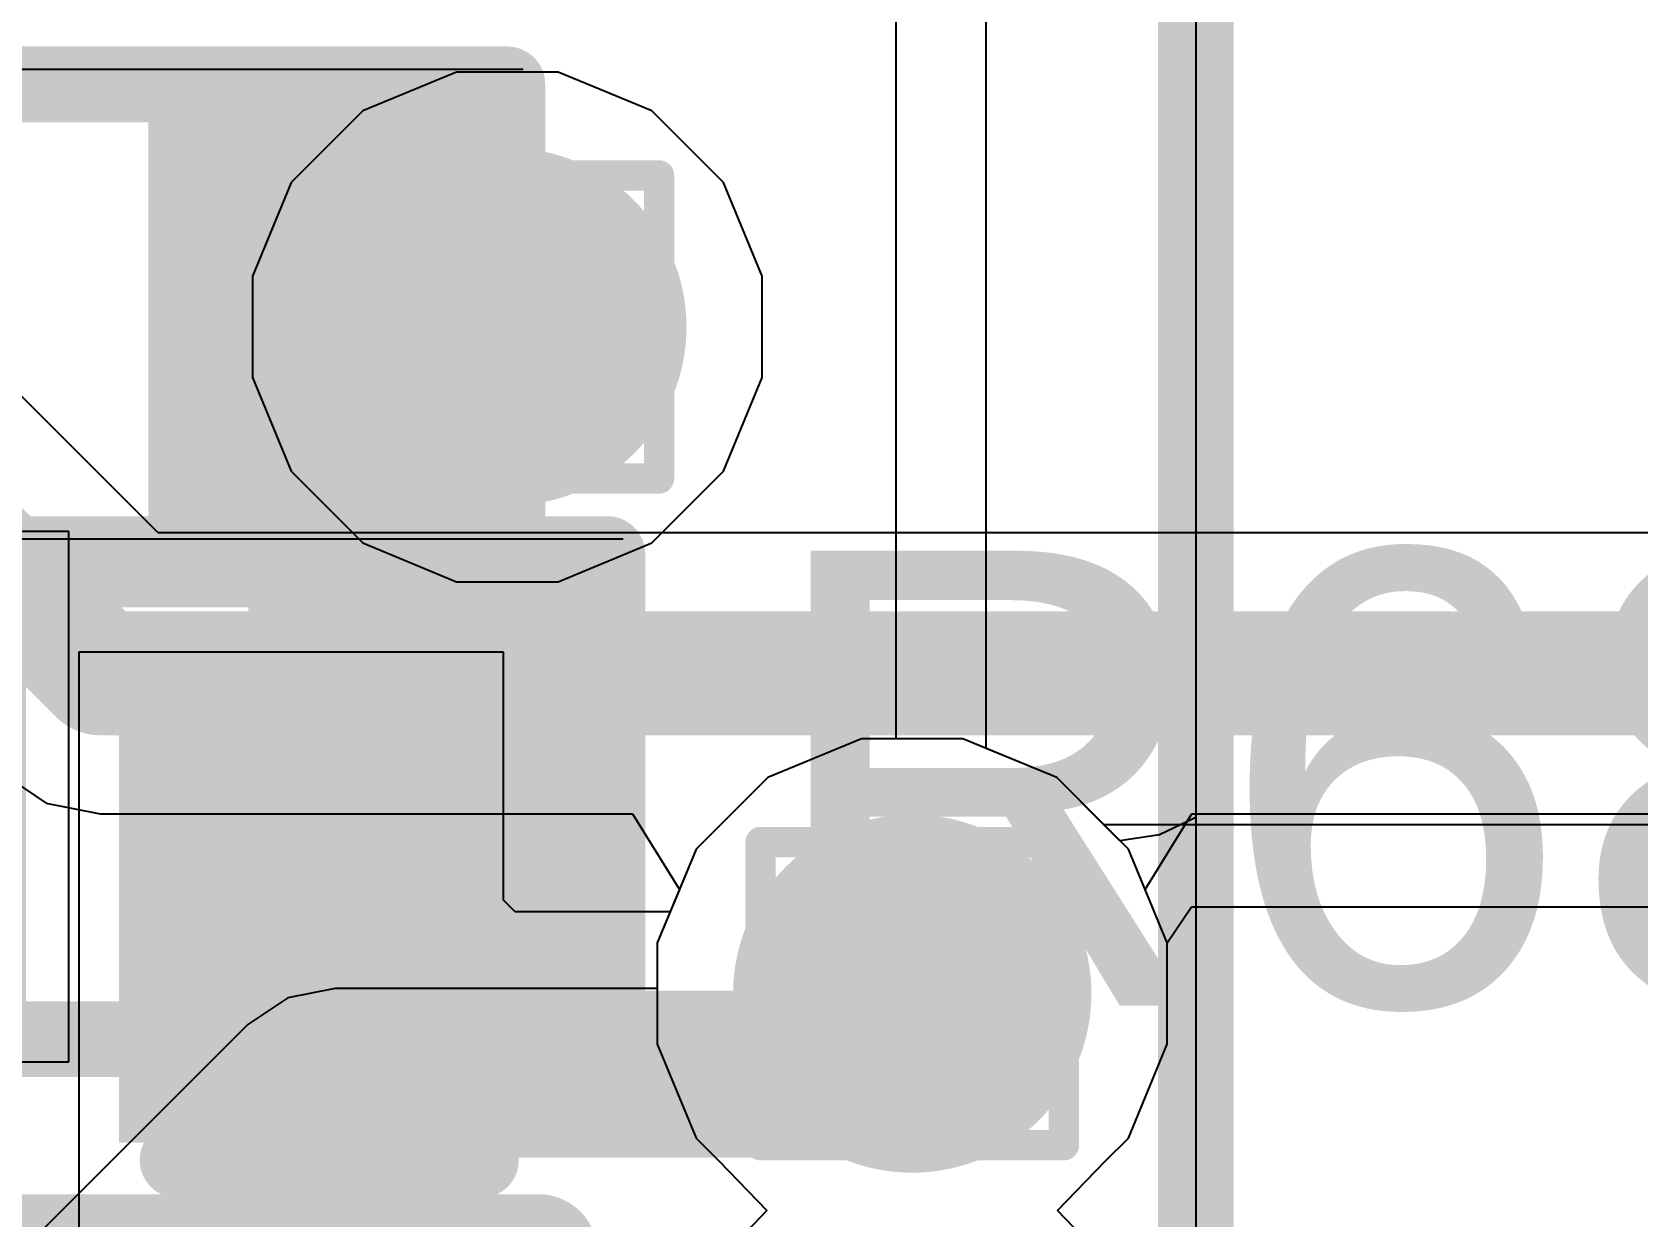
# Model space of a CAD drawing. Header units: inches. Extents: x -11 to 5433, y -4 to 5447.
# Drawn here: x 16.408 to 19.097, y 21.416 to 23.401 of the extents above; entities that cross this region are included whole.
import ezdxf

# ---------------------------------------------------------------- set-up
doc = ezdxf.new("R2010")
doc.units = ezdxf.units.IN
for name, color, linetype in [('Bottom Layer', 5, 'Continuous'), ('Bottom Overlay', 54, 'Continuous'), ('Bottom Paste', 16, 'Continuous'), ('Bottom Solder', 6, 'Continuous'), ('Drill Drawing', 1, 'Continuous'), ('Ground', 16, 'Continuous'), ('Power', 76, 'Continuous'), ('Top Layer', 1, 'Continuous'), ('Top Overlay', 2, 'Continuous'), ('Top Paste', 8, 'Continuous'), ('Top Solder', 216, 'Continuous'), ('Via Holes', 16, 'Continuous')]:
    doc.layers.add(name, color=color, linetype=linetype)
doc.styles.add('Arial', font='', dxfattribs={"height": 0.2})
doc.styles.get('Arial').set_extended_font_data('Arial')

# ---------------------------------------------------------------- blocks, each defined once
blk = doc.blocks.new('BL_R8812AF1_B_23')
at = {"layer": 'Bottom Overlay'}
blk.add_lwpolyline([(13.5, -8.9, 0.127, 0.127, 0), (-13.5, -8.9, 0.127, 0.127, 0)], format="xyseb", dxfattribs=at)
blk = doc.blocks.new('R___0402_69')
at = {"layer": 'Top Layer'}
for points in [[(-0.6985, -0.3175), (-0.6985, 0.3175), (-0.2413, 0.3175), (-0.2413, -0.3175)], [(0.2413, -0.3175), (0.2413, 0.3175), (0.6985, 0.3175), (0.6985, -0.3175)]]:
    blk.add_hatch(color=1, dxfattribs=at).paths.add_polyline_path(points)
at = {"layer": 'Top Paste'}
for points in [[(-0.6985, -0.3175), (-0.6985, 0.3175), (-0.2413, 0.3175), (-0.2413, -0.3175)], [(0.2413, -0.3175), (0.2413, 0.3175), (0.6985, 0.3175), (0.6985, -0.3175)]]:
    blk.add_hatch(color=8, dxfattribs=at).paths.add_polyline_path(points)
at = {"layer": 'Top Solder'}
for points in [[(-0.7535, -0.3725), (-0.7535, 0.3725), (-0.1863, 0.3725), (-0.1863, -0.3725)], [(0.1863, -0.3725), (0.1863, 0.3725), (0.7535, 0.3725), (0.7535, -0.3725)]]:
    blk.add_hatch(color=216, dxfattribs=at).paths.add_polyline_path(points)
at = {"layer": 'Top Overlay'}
for points in [[(-0.7874, 0.4064, 0.127, 0.127, 0), (-0.7874, -0.4064, 0.127, 0.127, 0)], [(0.7874, 0.4064, 0.127, 0.127, 0), (-0.7874, 0.4064, 0.127, 0.127, 0)], [(0.7874, 0.4064, 0.127, 0.127, 0), (0.7874, -0.4064, 0.127, 0.127, 0)], [(0.7874, -0.4064, 0.127, 0.127, 0), (-0.7874, -0.4064, 0.127, 0.127, 0)], [(0.8128, -0.4318, 0.00323, 0.00323, 0), (-0.8128, -0.4318, 0.00323, 0.00323, 0)]]:
    blk.add_lwpolyline(points, format="xyseb", dxfattribs=at)
for points in [[(-0.8191, 0.4064, 0.0635, 0.0635, 1), (-0.7556, 0.4064, 0.0635, 0.0635, 1)], [(-0.8191, 0.4064, 0.0635, 0.0635, 1), (-0.7556, 0.4064, 0.0635, 0.0635, 1)], [(0.7556, 0.4064, 0.0635, 0.0635, 1), (0.8191, 0.4064, 0.0635, 0.0635, 1)], [(0.7556, 0.4064, 0.0635, 0.0635, 1), (0.8191, 0.4064, 0.0635, 0.0635, 1)], [(-0.8191, -0.4064, 0.0635, 0.0635, 1), (-0.7556, -0.4064, 0.0635, 0.0635, 1)], [(-0.8191, -0.4064, 0.0635, 0.0635, 1), (-0.7556, -0.4064, 0.0635, 0.0635, 1)], [(0.7556, -0.4064, 0.0635, 0.0635, 1), (0.8191, -0.4064, 0.0635, 0.0635, 1)], [(0.7556, -0.4064, 0.0635, 0.0635, 1), (0.8191, -0.4064, 0.0635, 0.0635, 1)], [(-0.8136, -0.4318, 0.00161, 0.00161, 1), (-0.812, -0.4318, 0.00161, 0.00161, 1)], [(0.812, -0.4318, 0.00161, 0.00161, 1), (0.8136, -0.4318, 0.00161, 0.00161, 1)]]:
    blk.add_lwpolyline(points, format="xyseb", close=True, dxfattribs=at)
blk = doc.blocks.new('R___0402_B_76')
at = {"layer": 'Bottom Layer'}
for points in [[(-0.2413, 0.3175), (-0.2413, -0.3175), (-0.6985, -0.3175), (-0.6985, 0.3175)], [(0.6985, 0.3175), (0.6985, -0.3175), (0.2413, -0.3175), (0.2413, 0.3175)]]:
    blk.add_hatch(color=5, dxfattribs=at).paths.add_polyline_path(points)
at = {"layer": 'Bottom Paste'}
for points in [[(-0.2413, 0.3175), (-0.2413, -0.3175), (-0.6985, -0.3175), (-0.6985, 0.3175)], [(0.6985, 0.3175), (0.6985, -0.3175), (0.2413, -0.3175), (0.2413, 0.3175)]]:
    blk.add_hatch(color=16, dxfattribs=at).paths.add_polyline_path(points)
at = {"layer": 'Bottom Solder'}
for points in [[(-0.1863, 0.3725), (-0.1863, -0.3725), (-0.7535, -0.3725), (-0.7535, 0.3725)], [(0.7535, 0.3725), (0.7535, -0.3725), (0.1863, -0.3725), (0.1863, 0.3725)]]:
    blk.add_hatch(color=6, dxfattribs=at).paths.add_polyline_path(points)
at = {"layer": 'Bottom Overlay'}
for points in [[(-0.7874, -0.4064, 0.127, 0.127, 0), (-0.7874, 0.4064, 0.127, 0.127, 0)], [(-0.7874, 0.4064, 0.127, 0.127, 0), (0.7874, 0.4064, 0.127, 0.127, 0)], [(0.7874, -0.4064, 0.127, 0.127, 0), (0.7874, 0.4064, 0.127, 0.127, 0)], [(-0.8128, 0.4318, 0.00323, 0.00323, 0), (0.8128, 0.4318, 0.00323, 0.00323, 0)], [(-0.7874, -0.4064, 0.127, 0.127, 0), (0.7874, -0.4064, 0.127, 0.127, 0)]]:
    blk.add_lwpolyline(points, format="xyseb", dxfattribs=at)
for points in [[(-0.8191, 0.4064, 0.0635, 0.0635, 1), (-0.7556, 0.4064, 0.0635, 0.0635, 1)], [(-0.8191, 0.4064, 0.0635, 0.0635, 1), (-0.7556, 0.4064, 0.0635, 0.0635, 1)], [(0.7556, 0.4064, 0.0635, 0.0635, 1), (0.8191, 0.4064, 0.0635, 0.0635, 1)], [(0.7556, 0.4064, 0.0635, 0.0635, 1), (0.8191, 0.4064, 0.0635, 0.0635, 1)], [(-0.8136, 0.4318, 0.00161, 0.00161, 1), (-0.812, 0.4318, 0.00161, 0.00161, 1)], [(0.812, 0.4318, 0.00161, 0.00161, 1), (0.8136, 0.4318, 0.00161, 0.00161, 1)], [(-0.8191, -0.4064, 0.0635, 0.0635, 1), (-0.7556, -0.4064, 0.0635, 0.0635, 1)], [(-0.8191, -0.4064, 0.0635, 0.0635, 1), (-0.7556, -0.4064, 0.0635, 0.0635, 1)], [(0.7556, -0.4064, 0.0635, 0.0635, 1), (0.8191, -0.4064, 0.0635, 0.0635, 1)], [(0.7556, -0.4064, 0.0635, 0.0635, 1), (0.8191, -0.4064, 0.0635, 0.0635, 1)]]:
    blk.add_lwpolyline(points, format="xyseb", close=True, dxfattribs=at)
blk = doc.blocks.new('IND_0402_160')
at = {"layer": 'Top Layer'}
for points in [[(-0.55, 0.3), (-0.15, 0.3), (-0.15, -0.3), (-0.55, -0.3)], [(0.15, 0.3), (0.55, 0.3), (0.55, -0.3), (0.15, -0.3)]]:
    blk.add_hatch(color=1, dxfattribs=at).paths.add_polyline_path(points)
at = {"layer": 'Top Paste'}
for points in [[(-0.55, 0.3), (-0.15, 0.3), (-0.15, -0.3), (-0.55, -0.3)], [(0.15, 0.3), (0.55, 0.3), (0.55, -0.3), (0.15, -0.3)]]:
    blk.add_hatch(color=8, dxfattribs=at).paths.add_polyline_path(points)
at = {"layer": 'Top Solder'}
for points in [[(-0.6516, 0.4016), (-0.0484, 0.4016), (-0.0484, -0.4016), (-0.6516, -0.4016)], [(0.0484, 0.4016), (0.6516, 0.4016), (0.6516, -0.4016), (0.0484, -0.4016)]]:
    blk.add_hatch(color=216, dxfattribs=at).paths.add_polyline_path(points)
at = {"layer": 'Top Overlay'}
for points in [[(-0.3048, 0.4572, 0.2, 0.2, 0), (-0.7112, 0.4572, 0.2, 0.2, 0)], [(-0.7112, 0.4572, 0.2, 0.2, 0), (-0.7112, -0.4572, 0.2, 0.2, 0)], [(0.7112, 0.4572, 0.2, 0.2, 0), (-0.3048, 0.4572, 0.2, 0.2, 0)], [(0.7112, 0.4572, 0.2, 0.2, 0), (0.7112, -0.4572, 0.2, 0.2, 0)], [(-0.3048, -0.4572, 0.2, 0.2, 0), (-0.7112, -0.4572, 0.2, 0.2, 0)], [(0.7112, -0.4572, 0.2, 0.2, 0), (-0.3048, -0.4572, 0.2, 0.2, 0)]]:
    blk.add_lwpolyline(points, format="xyseb", dxfattribs=at)
for points in [[(-0.7612, 0.4572, 0.1, 0.1, 1), (-0.6612, 0.4572, 0.1, 0.1, 1)], [(-0.7612, 0.4572, 0.1, 0.1, 1), (-0.6612, 0.4572, 0.1, 0.1, 1)], [(-0.3548, 0.4572, 0.1, 0.1, 1), (-0.2548, 0.4572, 0.1, 0.1, 1)], [(-0.3548, 0.4572, 0.1, 0.1, 1), (-0.2548, 0.4572, 0.1, 0.1, 1)], [(0.6612, 0.4572, 0.1, 0.1, 1), (0.7612, 0.4572, 0.1, 0.1, 1)], [(0.6612, 0.4572, 0.1, 0.1, 1), (0.7612, 0.4572, 0.1, 0.1, 1)], [(-0.7612, -0.4572, 0.1, 0.1, 1), (-0.6612, -0.4572, 0.1, 0.1, 1)], [(-0.7612, -0.4572, 0.1, 0.1, 1), (-0.6612, -0.4572, 0.1, 0.1, 1)], [(-0.3548, -0.4572, 0.1, 0.1, 1), (-0.2548, -0.4572, 0.1, 0.1, 1)], [(-0.3548, -0.4572, 0.1, 0.1, 1), (-0.2548, -0.4572, 0.1, 0.1, 1)], [(0.6612, -0.4572, 0.1, 0.1, 1), (0.7612, -0.4572, 0.1, 0.1, 1)], [(0.6612, -0.4572, 0.1, 0.1, 1), (0.7612, -0.4572, 0.1, 0.1, 1)]]:
    blk.add_lwpolyline(points, format="xyseb", close=True, dxfattribs=at)
blk = doc.blocks.new('C___0402_B_196')
at = {"layer": 'Bottom Layer'}
for points in [[(-0.2413, 0.3175), (-0.2413, -0.3175), (-0.6985, -0.3175), (-0.6985, 0.3175)], [(0.6985, 0.3175), (0.6985, -0.3175), (0.2413, -0.3175), (0.2413, 0.3175)]]:
    blk.add_hatch(color=5, dxfattribs=at).paths.add_polyline_path(points)
at = {"layer": 'Bottom Paste'}
for points in [[(-0.2413, 0.3175), (-0.2413, -0.3175), (-0.6985, -0.3175), (-0.6985, 0.3175)], [(0.6985, 0.3175), (0.6985, -0.3175), (0.2413, -0.3175), (0.2413, 0.3175)]]:
    blk.add_hatch(color=16, dxfattribs=at).paths.add_polyline_path(points)
at = {"layer": 'Bottom Solder'}
for points in [[(-0.1813, 0.3775), (-0.1813, -0.3775), (-0.7585, -0.3775), (-0.7585, 0.3775)], [(0.7585, 0.3775), (0.7585, -0.3775), (0.1813, -0.3775), (0.1813, 0.3775)]]:
    blk.add_hatch(color=6, dxfattribs=at).paths.add_polyline_path(points)
at = {"layer": 'Bottom Overlay'}
for points in [[(-0.2794, 0.4064, 0.127, 0.127, 0), (-0.7874, 0.4064, 0.127, 0.127, 0)], [(-0.7874, 0.4064, 0.127, 0.127, 0), (-0.7874, -0.4064, 0.127, 0.127, 0)], [(0.7874, 0.4064, 0.127, 0.127, 0), (0.2794, 0.4064, 0.127, 0.127, 0)], [(0.7874, 0.4064, 0.127, 0.127, 0), (0.7874, -0.4064, 0.127, 0.127, 0)], [(-0.2794, -0.4064, 0.127, 0.127, 0), (-0.7874, -0.4064, 0.127, 0.127, 0)], [(0.7874, -0.4064, 0.127, 0.127, 0), (0.2794, -0.4064, 0.127, 0.127, 0)]]:
    blk.add_lwpolyline(points, format="xyseb", dxfattribs=at)
for points in [[(-0.8191, 0.4064, 0.0635, 0.0635, 1), (-0.7556, 0.4064, 0.0635, 0.0635, 1)], [(-0.8191, 0.4064, 0.0635, 0.0635, 1), (-0.7556, 0.4064, 0.0635, 0.0635, 1)], [(-0.3111, 0.4064, 0.0635, 0.0635, 1), (-0.2477, 0.4064, 0.0635, 0.0635, 1)], [(0.2477, 0.4064, 0.0635, 0.0635, 1), (0.3111, 0.4064, 0.0635, 0.0635, 1)], [(0.7556, 0.4064, 0.0635, 0.0635, 1), (0.8191, 0.4064, 0.0635, 0.0635, 1)], [(0.7556, 0.4064, 0.0635, 0.0635, 1), (0.8191, 0.4064, 0.0635, 0.0635, 1)], [(-0.8191, -0.4064, 0.0635, 0.0635, 1), (-0.7556, -0.4064, 0.0635, 0.0635, 1)], [(-0.8191, -0.4064, 0.0635, 0.0635, 1), (-0.7556, -0.4064, 0.0635, 0.0635, 1)], [(-0.3111, -0.4064, 0.0635, 0.0635, 1), (-0.2477, -0.4064, 0.0635, 0.0635, 1)], [(0.2477, -0.4064, 0.0635, 0.0635, 1), (0.3111, -0.4064, 0.0635, 0.0635, 1)], [(0.7556, -0.4064, 0.0635, 0.0635, 1), (0.8191, -0.4064, 0.0635, 0.0635, 1)], [(0.7556, -0.4064, 0.0635, 0.0635, 1), (0.8191, -0.4064, 0.0635, 0.0635, 1)]]:
    blk.add_lwpolyline(points, format="xyseb", close=True, dxfattribs=at)

msp = doc.modelspace()

# ---------------------------------------------------------------- hatches: boundary and pattern name
at = {"layer": 'Bottom Layer'}
h = msp.add_hatch(color=5, dxfattribs=at)
edge = h.paths.add_edge_path()
edge.add_arc((17.2035, 22.9069), 0.3, 0, 360)
h = msp.add_hatch(color=5, dxfattribs=at)
edge = h.paths.add_edge_path()
edge.add_arc((17.8816, 21.7898), 0.3, 0, 360)
at = {"layer": 'Ground'}
h = msp.add_hatch(color=16, dxfattribs=at)
edge = h.paths.add_edge_path()
edge.add_arc((17.2035, 22.9069), 0.3, 0, 360)
h = msp.add_hatch(color=16, dxfattribs=at)
edge = h.paths.add_edge_path()
edge.add_arc((17.8816, 21.7898), 0.3, 0, 360)
at = {"layer": 'Power'}
h = msp.add_hatch(color=76, dxfattribs=at)
edge = h.paths.add_edge_path()
edge.add_arc((17.2035, 22.9069), 0.3, 0, 360)
h = msp.add_hatch(color=76, dxfattribs=at)
edge = h.paths.add_edge_path()
edge.add_arc((17.8816, 21.7898), 0.3, 0, 360)
at = {"layer": 'Top Layer'}
h = msp.add_hatch(color=1, dxfattribs=at)
edge = h.paths.add_edge_path()
edge.add_arc((17.2035, 22.9069), 0.3, 0, 360)
h = msp.add_hatch(color=1, dxfattribs=at)
edge = h.paths.add_edge_path()
edge.add_arc((17.8816, 21.7898), 0.3, 0, 360)
at = {"layer": 'Via Holes'}
h = msp.add_hatch(color=7, dxfattribs=at)
edge = h.paths.add_edge_path()
edge.add_arc((17.2035, 22.9069), 0.15, 0, 360)
h = msp.add_hatch(color=7, dxfattribs=at)
edge = h.paths.add_edge_path()
edge.add_arc((17.8816, 21.7898), 0.15, 0, 360)

# ---------------------------------------------------------------- linework, layer by layer
at = {"layer": 'Bottom Layer'}
for p, q in [((18.3565, 31.8658), (18.3565, 6.7611)), ((18.3565, 24.7325), (18.3565, 22.0847)), ((17.1973, 22.3619), (16.4861, 22.3619)), ((16.4861, 22.3619), (16.4861, 21.4729)), ((17.1973, 21.9463), (17.1973, 22.3619)), ((17.7967, 22.2168), (17.6397, 22.1518)), ((17.9665, 22.2168), (17.7967, 22.2168)), ((18.1235, 22.1518), (17.9665, 22.2168)), ((17.6397, 22.1518), (17.5196, 22.0317)), ((18.2295, 22.0457), (18.1235, 22.1518)), ((18.3565, 22.0847), (18.2955, 22.056)), ((18.2955, 22.056), (18.2295, 22.0457)), ((17.5196, 22.0317), (17.4762, 21.9268)), ((17.2168, 21.9268), (17.1973, 21.9463)), ((17.4762, 21.9268), (17.2168, 21.9268)), ((16.4861, 21.4729), (16.4861, 21.4729)), ((16.4861, 21.4729), (16.4861, 21.3797))]:
    msp.add_line(p, q, dxfattribs=at)
for points in [[(16.886, 22.9069, 0.2032, 0.2032, 0), (17.2035, 22.9069, 0.2032, 0.2032, 0)], [(16.8417, 21.9174, 0.2794, 0.2794, 0), (17.1041, 21.6549, 0.2794, 0.2794, 0)], [(17.7467, 21.6549, 0.2794, 0.2794, 0), (17.8816, 21.7898, 0.2794, 0.2794, 0)], [(17.1041, 21.6549, 0.2794, 0.2794, 0), (17.7467, 21.6549, 0.2794, 0.2794, 0)]]:
    msp.add_lwpolyline(points, format="xyseb", dxfattribs=at)
for points in [[(16.8352, 22.9069, 0.1016, 0.1016, 1), (16.9368, 22.9069, 0.1016, 0.1016, 1)], [(17.1527, 22.9069, 0.1016, 0.1016, 1), (17.2543, 22.9069, 0.1016, 0.1016, 1)], [(16.7718, 21.9174, 0.1397, 0.1397, 1), (16.9115, 21.9174, 0.1397, 0.1397, 1)], [(17.8118, 21.7898, 0.1397, 0.1397, 1), (17.9515, 21.7898, 0.1397, 0.1397, 1)], [(17.0343, 21.6549, 0.1397, 0.1397, 1), (17.174, 21.6549, 0.1397, 0.1397, 1)], [(17.0343, 21.6549, 0.1397, 0.1397, 1), (17.174, 21.6549, 0.1397, 0.1397, 1)], [(17.6769, 21.6549, 0.1397, 0.1397, 1), (17.8166, 21.6549, 0.1397, 0.1397, 1)], [(17.6769, 21.6549, 0.1397, 0.1397, 1), (17.8166, 21.6549, 0.1397, 0.1397, 1)]]:
    msp.add_lwpolyline(points, format="xyseb", close=True, dxfattribs=at)
at = {"layer": 'Drill Drawing'}
for points in [[(16.9495, 23.1609, 0.0508, 0.0508, 0), (17.4575, 23.1609, 0.0508, 0.0508, 0)], [(16.9495, 22.6529, 0.0508, 0.0508, 0), (16.9495, 23.1609, 0.0508, 0.0508, 0)], [(17.4575, 22.6529, 0.0508, 0.0508, 0), (17.4575, 23.1609, 0.0508, 0.0508, 0)], [(17.0511, 23.0593, 0.0508, 0.0508, 0), (17.3559, 23.0593, 0.0508, 0.0508, 0)], [(17.0511, 22.7545, 0.0508, 0.0508, 0), (17.0511, 23.0593, 0.0508, 0.0508, 0)], [(17.3559, 22.7545, 0.0508, 0.0508, 0), (17.3559, 23.0593, 0.0508, 0.0508, 0)], [(17.0511, 22.7545, 0.0508, 0.0508, 0), (17.3559, 22.7545, 0.0508, 0.0508, 0)], [(16.9495, 22.6529, 0.0508, 0.0508, 0), (17.4575, 22.6529, 0.0508, 0.0508, 0)], [(17.6276, 22.0438, 0.0508, 0.0508, 0), (18.1356, 22.0438, 0.0508, 0.0508, 0)], [(17.6276, 21.5358, 0.0508, 0.0508, 0), (17.6276, 22.0438, 0.0508, 0.0508, 0)], [(18.1356, 21.5358, 0.0508, 0.0508, 0), (18.1356, 22.0438, 0.0508, 0.0508, 0)], [(17.7292, 21.9422, 0.0508, 0.0508, 0), (18.034, 21.9422, 0.0508, 0.0508, 0)], [(17.7292, 21.6374, 0.0508, 0.0508, 0), (17.7292, 21.9422, 0.0508, 0.0508, 0)], [(18.034, 21.6374, 0.0508, 0.0508, 0), (18.034, 21.9422, 0.0508, 0.0508, 0)], [(17.7292, 21.6374, 0.0508, 0.0508, 0), (18.034, 21.6374, 0.0508, 0.0508, 0)], [(17.6276, 21.5358, 0.0508, 0.0508, 0), (18.1356, 21.5358, 0.0508, 0.0508, 0)]]:
    msp.add_lwpolyline(points, format="xyseb", dxfattribs=at)
for points in [[(16.9368, 23.1609, 0.0254, 0.0254, 1), (16.9622, 23.1609, 0.0254, 0.0254, 1)], [(16.9368, 23.1609, 0.0254, 0.0254, 1), (16.9622, 23.1609, 0.0254, 0.0254, 1)], [(17.4448, 23.1609, 0.0254, 0.0254, 1), (17.4702, 23.1609, 0.0254, 0.0254, 1)], [(17.4448, 23.1609, 0.0254, 0.0254, 1), (17.4702, 23.1609, 0.0254, 0.0254, 1)], [(17.0384, 23.0593, 0.0254, 0.0254, 1), (17.0638, 23.0593, 0.0254, 0.0254, 1)], [(17.0384, 23.0593, 0.0254, 0.0254, 1), (17.0638, 23.0593, 0.0254, 0.0254, 1)], [(17.3432, 23.0593, 0.0254, 0.0254, 1), (17.3686, 23.0593, 0.0254, 0.0254, 1)], [(17.3432, 23.0593, 0.0254, 0.0254, 1), (17.3686, 23.0593, 0.0254, 0.0254, 1)], [(17.0384, 22.7545, 0.0254, 0.0254, 1), (17.0638, 22.7545, 0.0254, 0.0254, 1)], [(17.0384, 22.7545, 0.0254, 0.0254, 1), (17.0638, 22.7545, 0.0254, 0.0254, 1)], [(17.3432, 22.7545, 0.0254, 0.0254, 1), (17.3686, 22.7545, 0.0254, 0.0254, 1)], [(17.3432, 22.7545, 0.0254, 0.0254, 1), (17.3686, 22.7545, 0.0254, 0.0254, 1)], [(16.9368, 22.6529, 0.0254, 0.0254, 1), (16.9622, 22.6529, 0.0254, 0.0254, 1)], [(16.9368, 22.6529, 0.0254, 0.0254, 1), (16.9622, 22.6529, 0.0254, 0.0254, 1)], [(17.4448, 22.6529, 0.0254, 0.0254, 1), (17.4702, 22.6529, 0.0254, 0.0254, 1)], [(17.4448, 22.6529, 0.0254, 0.0254, 1), (17.4702, 22.6529, 0.0254, 0.0254, 1)], [(17.6149, 22.0438, 0.0254, 0.0254, 1), (17.6403, 22.0438, 0.0254, 0.0254, 1)], [(17.6149, 22.0438, 0.0254, 0.0254, 1), (17.6403, 22.0438, 0.0254, 0.0254, 1)], [(18.1229, 22.0438, 0.0254, 0.0254, 1), (18.1483, 22.0438, 0.0254, 0.0254, 1)], [(18.1229, 22.0438, 0.0254, 0.0254, 1), (18.1483, 22.0438, 0.0254, 0.0254, 1)], [(17.7165, 21.9422, 0.0254, 0.0254, 1), (17.7419, 21.9422, 0.0254, 0.0254, 1)], [(17.7165, 21.9422, 0.0254, 0.0254, 1), (17.7419, 21.9422, 0.0254, 0.0254, 1)], [(18.0213, 21.9422, 0.0254, 0.0254, 1), (18.0467, 21.9422, 0.0254, 0.0254, 1)], [(18.0213, 21.9422, 0.0254, 0.0254, 1), (18.0467, 21.9422, 0.0254, 0.0254, 1)], [(17.7165, 21.6374, 0.0254, 0.0254, 1), (17.7419, 21.6374, 0.0254, 0.0254, 1)], [(17.7165, 21.6374, 0.0254, 0.0254, 1), (17.7419, 21.6374, 0.0254, 0.0254, 1)], [(18.0213, 21.6374, 0.0254, 0.0254, 1), (18.0467, 21.6374, 0.0254, 0.0254, 1)], [(18.0213, 21.6374, 0.0254, 0.0254, 1), (18.0467, 21.6374, 0.0254, 0.0254, 1)], [(17.6149, 21.5358, 0.0254, 0.0254, 1), (17.6403, 21.5358, 0.0254, 0.0254, 1)], [(17.6149, 21.5358, 0.0254, 0.0254, 1), (17.6403, 21.5358, 0.0254, 0.0254, 1)], [(18.1229, 21.5358, 0.0254, 0.0254, 1), (18.1483, 21.5358, 0.0254, 0.0254, 1)], [(18.1229, 21.5358, 0.0254, 0.0254, 1), (18.1483, 21.5358, 0.0254, 0.0254, 1)]]:
    msp.add_lwpolyline(points, format="xyseb", close=True, dxfattribs=at)
at = {"layer": 'Ground'}
for p, q in [((16.6189, 22.5618), (16.3253, 22.8554)), ((20.4588, 22.5618), (16.6189, 22.5618)), ((16.355, 22.1601), (16.4314, 22.1091)), ((16.4314, 22.1091), (16.5214, 22.0912)), ((16.5214, 22.0912), (17.4132, 22.0912)), ((17.4132, 22.0912), (17.4916, 21.9642)), ((18.2716, 21.9642), (18.35, 22.0912)), ((18.35, 22.0912), (19.6925, 22.0912)), ((17.4916, 21.9642), (17.4546, 21.8747)), ((18.3086, 21.8747), (18.2716, 21.9642)), ((17.4546, 21.8747), (17.4546, 21.7986)), ((18.3086, 21.7049), (18.3086, 21.8747)), ((16.8359, 21.7828), (16.7687, 21.7379)), ((16.9152, 21.7986), (16.8359, 21.7828)), ((17.4546, 21.7986), (16.9152, 21.7986)), ((16.9152, 21.7986), (16.9152, 21.7986)), ((16.7687, 21.7379), (16.1364, 21.1056)), ((18.2436, 21.5479), (18.3086, 21.7049)), ((18.2049, 21.5093), (18.2436, 21.5479)), ((18.1249, 21.4263), (18.2049, 21.5093)), ((18.2049, 21.3433), (18.1249, 21.4263))]:
    msp.add_line(p, q, dxfattribs=at)
for points in [[(16.1589, 22.689, 0.2076, 0.2076, 0), (16.5214, 22.3265, 0.2076, 0.2076, 0)], [(16.5214, 22.3265, 0.2076, 0.2076, 0), (20.5563, 22.3265, 0.2076, 0.2076, 0)], [(17.6832, 21.5914, 0.1524, 0.1524, 0), (17.8816, 21.7898, 0.1524, 0.1524, 0)], [(16.2829, 20.9591, 0.1524, 0.1524, 0), (16.9152, 21.5914, 0.1524, 0.1524, 0)], [(16.9152, 21.5914, 0.1524, 0.1524, 0), (17.6832, 21.5914, 0.1524, 0.1524, 0)]]:
    msp.add_lwpolyline(points, format="xyseb", dxfattribs=at)
for points in [[(16.4695, 22.3265, 0.1038, 0.1038, 1), (16.5733, 22.3265, 0.1038, 0.1038, 1)], [(16.4695, 22.3265, 0.1038, 0.1038, 1), (16.5733, 22.3265, 0.1038, 0.1038, 1)], [(17.8435, 21.7898, 0.0762, 0.0762, 1), (17.9197, 21.7898, 0.0762, 0.0762, 1)], [(16.8771, 21.5914, 0.0762, 0.0762, 1), (16.9533, 21.5914, 0.0762, 0.0762, 1)], [(16.8771, 21.5914, 0.0762, 0.0762, 1), (16.9533, 21.5914, 0.0762, 0.0762, 1)], [(17.6451, 21.5914, 0.0762, 0.0762, 1), (17.7213, 21.5914, 0.0762, 0.0762, 1)], [(17.6451, 21.5914, 0.0762, 0.0762, 1), (17.7213, 21.5914, 0.0762, 0.0762, 1)]]:
    msp.add_lwpolyline(points, format="xyseb", close=True, dxfattribs=at)
at = {"layer": 'Power'}
for p, q in [((18.0055, 22.2007), (18.0055, 28.2448)), ((17.8543, 28.0416), (17.8543, 22.2168)), ((17.1185, 23.3339), (16.9616, 23.2689)), ((17.2884, 23.3339), (17.1185, 23.3339)), ((17.4454, 23.2689), (17.2884, 23.3339)), ((16.9616, 23.2689), (16.8415, 23.1488)), ((17.5655, 23.1488), (17.4454, 23.2689)), ((16.8415, 23.1488), (16.7765, 22.9918)), ((17.6305, 22.9918), (17.5655, 23.1488)), ((16.7765, 22.9918), (16.7765, 22.822)), ((17.6305, 22.822), (17.6305, 22.9918)), ((16.7765, 22.822), (16.8415, 22.665)), ((17.5655, 22.665), (17.6305, 22.822)), ((16.8415, 22.665), (16.9616, 22.5449)), ((17.4454, 22.5449), (17.5655, 22.665)), ((16.9616, 22.5449), (17.1185, 22.4799)), ((17.2884, 22.4799), (17.4454, 22.5449)), ((17.1185, 22.4799), (17.2884, 22.4799)), ((17.7967, 22.2168), (17.6397, 22.1518)), ((17.8543, 22.2168), (17.7967, 22.2168)), ((18.1235, 22.1518), (18.0055, 22.2007)), ((17.6397, 22.1518), (17.5196, 22.0317)), ((18.2027, 22.0726), (18.1235, 22.1518)), ((19.8399, 22.0726), (18.2027, 22.0726)), ((17.5196, 22.0317), (17.4546, 21.8747)), ((18.3086, 21.8747), (18.349, 21.9351)), ((18.349, 21.9351), (19.7034, 21.9351)), ((17.4546, 21.8747), (17.4546, 21.7049)), ((18.3086, 21.7049), (18.3086, 21.8747)), ((17.4546, 21.7049), (17.5196, 21.5479)), ((18.2436, 21.5479), (18.3086, 21.7049)), ((17.5196, 21.5479), (17.5583, 21.5093)), ((18.2049, 21.5093), (18.2436, 21.5479)), ((17.5583, 21.5093), (17.6383, 21.4263)), ((18.1249, 21.4263), (18.2049, 21.5093)), ((17.6383, 21.4263), (17.5583, 21.3433)), ((18.2049, 21.3433), (18.1249, 21.4263))]:
    msp.add_line(p, q, dxfattribs=at)
at = {"layer": 'Top Layer'}
for p, q in [((16.4694, 22.5644), (15.8349, 22.5644)), ((16.4694, 21.6754), (16.4694, 22.5644)), ((17.7967, 22.2168), (17.6397, 22.1518)), ((17.9665, 22.2168), (17.7967, 22.2168)), ((18.1235, 22.1518), (17.9665, 22.2168)), ((17.6397, 22.1518), (17.5196, 22.0317)), ((18.2436, 22.0317), (18.1235, 22.1518)), ((17.5196, 22.0317), (17.4546, 21.8747)), ((18.3086, 21.8747), (18.2436, 22.0317)), ((17.4546, 21.8747), (17.4546, 21.7049)), ((18.3086, 21.7049), (18.3086, 21.8747)), ((17.4546, 21.7049), (17.5196, 21.5479)), ((18.2436, 21.5479), (18.3086, 21.7049)), ((15.7582, 21.6754), (16.4694, 21.6754)), ((17.5196, 21.5479), (17.5583, 21.5093)), ((18.2049, 21.5093), (18.2436, 21.5479)), ((17.5583, 21.5093), (17.6383, 21.4263)), ((18.1249, 21.4263), (18.2049, 21.5093)), ((17.6383, 21.4263), (17.5583, 21.3433)), ((18.2049, 21.3433), (18.1249, 21.4263))]:
    msp.add_line(p, q, dxfattribs=at)

# ---------------------------------------------------------------- block references
for name, p, rotation in [('BL_R8812AF1_B_23', (27.2565, 19.4659), 270), ('R___0402_69', (16.5837, 22.1199), 180), ('C___0402_B_196', (16.3718, 21.9174), 180), ('IND_0402_160', (16.544, 20.8966), 180)]:
    msp.add_blockref(name, p, dxfattribs=dict(rotation=rotation))
msp.add_blockref('R___0402_B_76', (16.4161, 22.9069))

# ---------------------------------------------------------------- texts
at = {"layer": 'Top Overlay', "style": 'Arial'}
msp.add_text('R68', height=0.762, dxfattribs=at).set_placement((17.6239, 21.7699))

doc.saveas('drawing.dxf')
